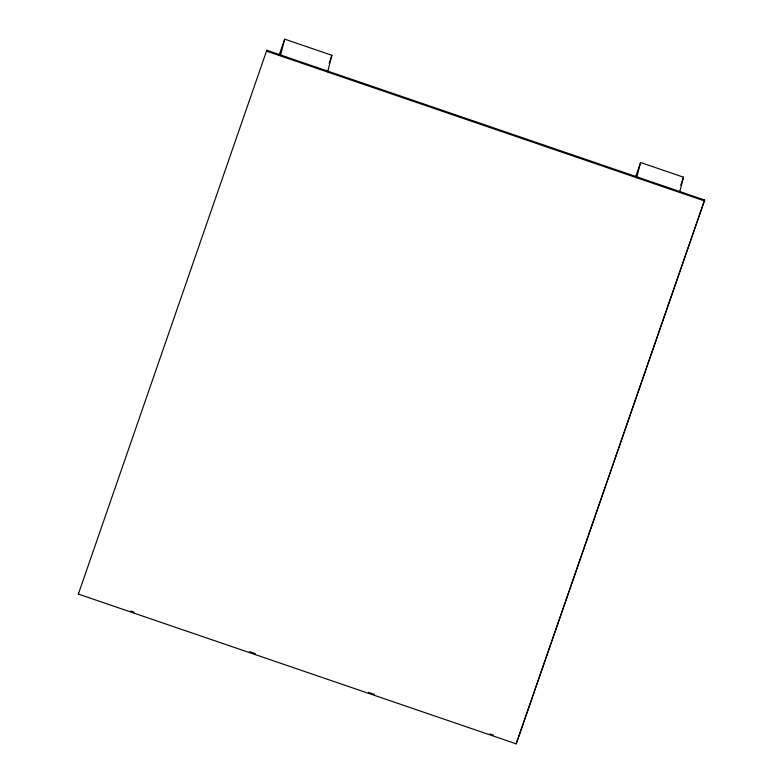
<?xml version="1.0" encoding="UTF-8"?>
<svg xmlns="http://www.w3.org/2000/svg" width="783" height="783" viewBox="0 0 783 783"><rect width="100%" height="100%" fill="white"/><g stroke="black" fill="none" stroke-linecap="round" stroke-linejoin="round"><path stroke-width="1.17" d="M78.349 594.082L266.797 50.259L704.651 200.027L516.203 743.85L78.349 594.082L78.584 593.181M266.797 50.259L266.563 51.159L704.416 200.918M280.431 55.603L284.679 39.15L331.904 55.299L327.646 71.752M636.657 177.702L640.592 162.512L683.51 177.193L679.585 192.383M516.203 743.85L704.651 200.027M279.208 54.957L284.679 39.15M329.163 63.198L331.904 55.299M635.502 177.183L640.592 162.512M680.779 185.101L683.51 177.193M130.575 610.965L134.04 612.149M249.562 651.671L255.336 653.648M368.558 692.378L374.333 694.345M489.864 733.867L493.329 735.051"/></g></svg>
